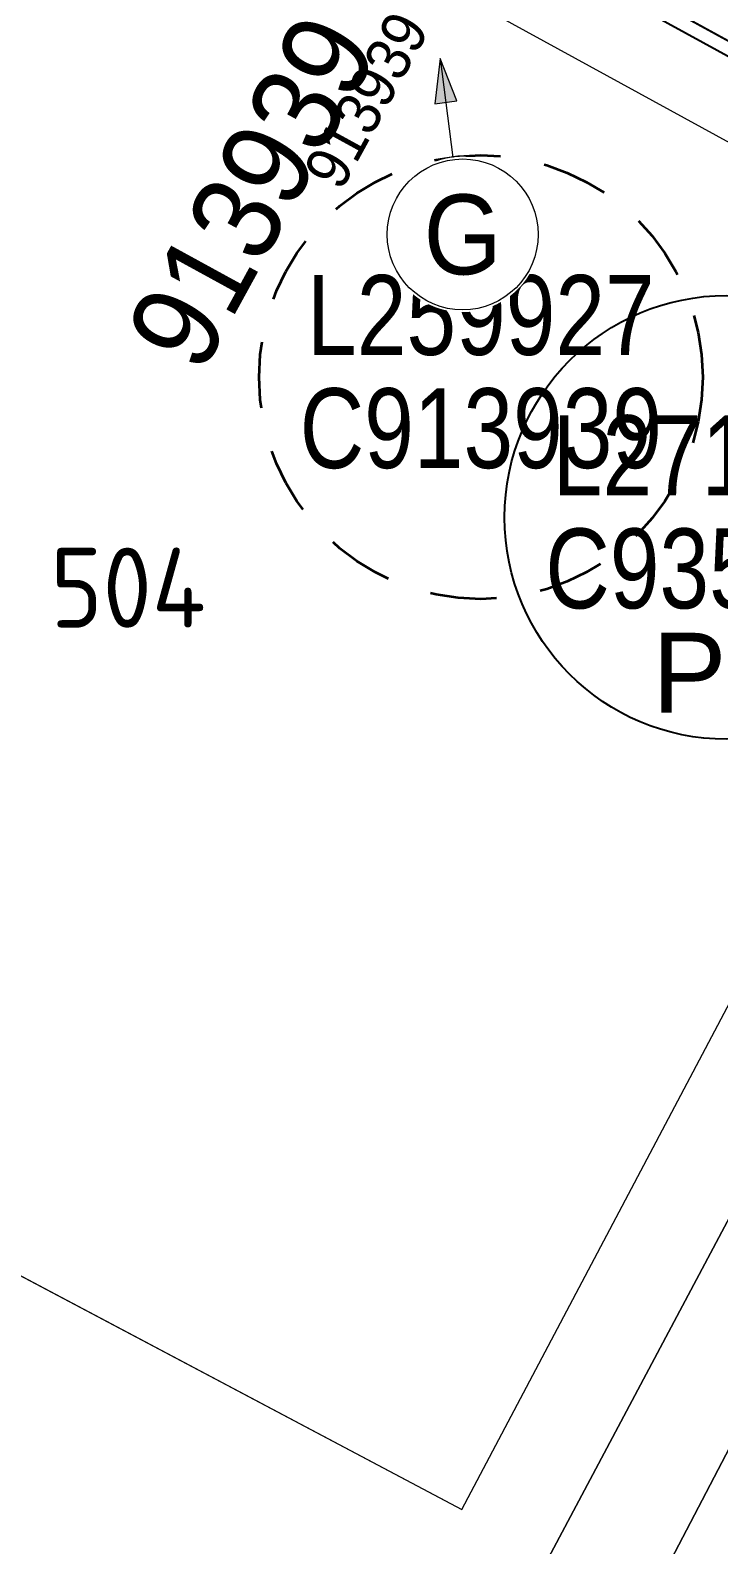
# Model space of a CAD drawing. Header units: metres. Extents: x 279683 to 1215799, y 6210454 to 24863887.
# Drawn here: x 280118.45 to 280133.96, y 6217010.35 to 6217044.48 of the extents above; entities that cross this region are included whole.
import ezdxf
from ezdxf.enums import TextEntityAlignment as Align

# ---------------------------------------------------------------- set-up
doc = ezdxf.new("R2010")
doc.units = ezdxf.units.M
doc.linetypes.add('Dash', pattern=[5, 3, -2])
doc.layers.get('0').update_dxf_attribs({"color": 6})
for name, color, linetype, lineweight in [('_User Miscellaneous1', 11, 'Continuous', 13), ('_User Miscellaneous5', 121, 'Continuous', 13), ('_User_LV_Exist', 5, 'Continuous', 25), ('_User_SL_Exist', 4, 'Continuous', 35), ('Cadastre Developer_SP_NEW', 92, 'Continuous', 15)]:
    doc.layers.add(name, color=color, linetype=linetype, lineweight=lineweight)
for name, color, linetype in [('Mains_LV_New_T84', 2, 'Cable x'), ('SupportsUG_SP_SL_EXT', 7, 'Continuous'), ('Trench_SP_NEW', 2, 'Continuous')]:
    doc.layers.add(name, color=color, linetype=linetype)
doc.styles.add('COLUMN_LABEL', font='arial.ttf', dxfattribs={"height": 2})
doc.styles.add('LotNum', font='isocp.shx')
doc.styles.add('POLE_LABEL', font='arial.ttf', dxfattribs={"height": 2})
doc.styles.get("Standard").update_dxf_attribs({"font": 'arial.ttf'})
doc.linetypes.add('Cable New UG', pattern='A,5.5,-0.01,["X",Standard,S=1.8,R=0,X=0,Y=-0.94],-1.7', length=7.21)
doc.linetypes.add('Cable x', pattern='A,4.5,-0.01,["X",Standard,S=1.25,R=0,X=0,Y=-0.65],-1.2', length=5.71)
doc.linetypes.add('IE Trench HV', pattern='A,4,-0.4,["/",Standard,S=2,R=0,X=0.25,Y=-1],-1.6', length=6)

# ---------------------------------------------------------------- blocks, each defined once
blk = doc.blocks.new('*U269')
blk.add_hatch(color=256).paths.add_polyline_path([(2.036, 0.595), (-0.595, 2.036), (-2.036, -0.595), (0.595, -2.036)])
blk.add_lwpolyline([(-0.595, 2.036), (-2.036, -0.595), (0.595, -2.036), (2.036, 0.595)], close=True)
at = {"flags": 9}
for tag, p in [('NOTES', (-1.813, 2)), ('SUBURB', (-1.813, 1.8)), ('STREETNAME', (-1.813, 1.6)), ('LOCATION', (-1.813, 1.4)), ('LEGEND', (-1.813, 1.2)), ('USAGE', (-1.813, 1)), ('OWNED_BY', (-1.813, 0.6)), ('STATE', (-1.813, 0.8)), ('COLUMN_TYPE', (-1.813, 0.4))]:
    blk.add_attdef(tag, text='', height=0.2, rotation=180, dxfattribs=at).set_placement(p, align=Align.MIDDLE_LEFT)
at = {"flags": 1}
blk.add_attdef('Z', (-1.813, 2.351), '', height=0.2, rotation=180, dxfattribs=at)
at = {"flags": 9}
for tag, style, p in [('STREET_CODE', 'COLUMN_LABEL', (-1.813, 0.2)), ('STRUCTURE_PLANT_NUMBER', 'POLE_LABEL', (-1.813, -0.031))]:
    blk.add_attdef(tag, text='', height=0.2, rotation=180, dxfattribs=dict(at, style=style)).set_placement(p, align=Align.MIDDLE_LEFT)
at = {"style": 'COLUMN_LABEL', "width": 0.9, "flags": 8}
blk.add_attdef('ASSET_NUM', text='', height=2, rotation=270, dxfattribs=at).set_placement((2, -4), align=Align.MIDDLE_LEFT)
blk = doc.blocks.new('*U310')
blk.add_hatch(color=256).paths.add_polyline_path([(2.036, 0.595), (-0.595, 2.036), (-2.036, -0.595), (0.595, -2.036)])
blk.add_lwpolyline([(-0.595, 2.036), (-2.036, -0.595), (0.595, -2.036), (2.036, 0.595)], close=True)
at = {"flags": 9}
for tag, p in [('NOTES', (-3.995, 2.143)), ('STREETNAME', (-3.995, 1.743)), ('LOCATION', (-3.995, 1.543)), ('SUBURB', (-3.995, 1.943)), ('LEGEND', (-3.995, 1.343)), ('COLUMN_TYPE', (-3.995, 0.543)), ('OWNED_BY', (-3.995, 0.743)), ('USAGE', (-3.995, 1.143)), ('STATE', (-3.995, 0.943))]:
    blk.add_attdef(tag, text='', height=0.2, rotation=180, dxfattribs=at).set_placement(p, align=Align.MIDDLE_LEFT)
at = {"flags": 1}
blk.add_attdef('Z', (-3.995, 2.493), '', height=0.2, rotation=180, dxfattribs=at)
at = {"flags": 9}
for tag, style, p in [('STRUCTURE_PLANT_NUMBER', 'POLE_LABEL', (-3.995, 0.112)), ('STREET_CODE', 'COLUMN_LABEL', (-3.995, 0.343))]:
    blk.add_attdef(tag, text='', height=0.2, rotation=180, dxfattribs=dict(at, style=style)).set_placement(p, align=Align.MIDDLE_LEFT)
at = {"style": 'COLUMN_LABEL', "width": 0.9, "flags": 8}
blk.add_attdef('ASSET_NUM', text='', height=2, rotation=270, dxfattribs=at).set_placement((-0.182, -3.857), align=Align.MIDDLE_LEFT)
blk = doc.blocks.new('*U325')
at = {"linetype": 'Dash', "ltscale": 0.5}
blk.add_circle((0, 0), 5, dxfattribs=at)
at = {"width": 0.8}
blk.add_attdef('SNUMBER', text='', height=1.8, dxfattribs=at).set_placement((0, 0.5), align=Align.CENTER)
at = {"flags": 1}
blk.add_attdef('Z', (0, 0), '', height=0.2, dxfattribs=at)
at = {"width": 0.8}
blk.add_attdef('CNUMBER', text='', height=1.8, dxfattribs=at).set_placement((0, -0.25), align=Align.TOP_CENTER)
blk = doc.blocks.new('*U385')
h = blk.add_hatch(color=256)
h.dxf.hatch_style = 1
h.paths.add_polyline_path([(-0.627, 2.944), (-0.131, 3.008), (-0.505, 3.968)])
at = {"flags": 128}
blk.add_lwpolyline([(-0.627, 2.944), (-0.131, 3.008), (-0.505, 3.968), (-0.627, 2.944)], dxfattribs=at)
blk.add_wipeout([(0, 1.75), (-0.021, 1.75), (-0.043, 1.749), (-0.064, 1.749), (-0.086, 1.748), (-0.107, 1.747), (-0.129, 1.745), (-0.15, 1.744), (-0.172, 1.742), (-0.193, 1.739), (-0.214, 1.737), (-0.236, 1.734), (-0.257, 1.731), (-0.278, 1.728), (-0.299, 1.724), (-0.32, 1.72), (-0.341, 1.716), (-0.362, 1.712), (-0.383, 1.707), (-0.404, 1.703), (-0.425, 1.698), (-0.446, 1.692), (-0.467, 1.687), (-0.487, 1.681), (-0.508, 1.675), (-0.529, 1.668), (-0.549, 1.662), (-0.569, 1.655), (-0.59, 1.648), (-0.61, 1.64), (-0.63, 1.633), (-0.65, 1.625), (-0.67, 1.617), (-0.689, 1.608), (-0.709, 1.6), (-0.729, 1.591), (-0.748, 1.582), (-0.768, 1.573), (-0.787, 1.563), (-0.806, 1.553), (-0.825, 1.543), (-0.844, 1.533), (-0.863, 1.523), (-0.881, 1.512), (-0.9, 1.501), (-0.918, 1.49), (-0.936, 1.478), (-0.954, 1.467), (-0.972, 1.455), (-0.99, 1.443), (-1.008, 1.431), (-1.025, 1.418), (-1.042, 1.406), (-1.06, 1.393), (-1.077, 1.38), (-1.094, 1.366), (-1.11, 1.353), (-1.127, 1.339), (-1.143, 1.325), (-1.159, 1.311), (-1.175, 1.297), (-1.191, 1.282), (-1.207, 1.267), (-1.222, 1.253), (-1.237, 1.237), (-1.253, 1.222), (-1.267, 1.207), (-1.282, 1.191), (-1.297, 1.175), (-1.311, 1.159), (-1.325, 1.143), (-1.339, 1.127), (-1.353, 1.11), (-1.366, 1.094), (-1.38, 1.077), (-1.393, 1.06), (-1.406, 1.042), (-1.418, 1.025), (-1.431, 1.008), (-1.443, 0.99), (-1.455, 0.972), (-1.467, 0.954), (-1.478, 0.936), (-1.49, 0.918), (-1.501, 0.9), (-1.512, 0.881), (-1.523, 0.863), (-1.533, 0.844), (-1.543, 0.825), (-1.553, 0.806), (-1.563, 0.787), (-1.573, 0.768), (-1.582, 0.748), (-1.591, 0.729), (-1.6, 0.709), (-1.608, 0.689), (-1.617, 0.67), (-1.625, 0.65), (-1.633, 0.63), (-1.64, 0.61), (-1.648, 0.59), (-1.655, 0.569), (-1.662, 0.549), (-1.668, 0.529), (-1.675, 0.508), (-1.681, 0.487), (-1.687, 0.467), (-1.692, 0.446), (-1.698, 0.425), (-1.703, 0.404), (-1.707, 0.383), (-1.712, 0.362), (-1.716, 0.341), (-1.72, 0.32), (-1.724, 0.299), (-1.728, 0.278), (-1.731, 0.257), (-1.734, 0.236), (-1.737, 0.214), (-1.739, 0.193), (-1.742, 0.172), (-1.744, 0.15), (-1.745, 0.129), (-1.747, 0.107), (-1.748, 0.086), (-1.749, 0.064), (-1.749, 0.043), (-1.75, 0.021), (-1.75, 0), (-1.75, -0.021), (-1.749, -0.043), (-1.749, -0.064), (-1.748, -0.086), (-1.747, -0.107), (-1.745, -0.129), (-1.744, -0.15), (-1.742, -0.172), (-1.739, -0.193), (-1.737, -0.214), (-1.734, -0.236), (-1.731, -0.257), (-1.728, -0.278), (-1.724, -0.299), (-1.72, -0.32), (-1.716, -0.341), (-1.712, -0.362), (-1.707, -0.383), (-1.703, -0.404), (-1.698, -0.425), (-1.692, -0.446), (-1.687, -0.467), (-1.681, -0.487), (-1.675, -0.508), (-1.668, -0.529), (-1.662, -0.549), (-1.655, -0.569), (-1.648, -0.59), (-1.64, -0.61), (-1.633, -0.63), (-1.625, -0.65), (-1.617, -0.67), (-1.608, -0.689), (-1.6, -0.709), (-1.591, -0.729), (-1.582, -0.748), (-1.573, -0.768), (-1.563, -0.787), (-1.553, -0.806), (-1.543, -0.825), (-1.533, -0.844), (-1.523, -0.863), (-1.512, -0.881), (-1.501, -0.9), (-1.49, -0.918), (-1.478, -0.936), (-1.467, -0.954), (-1.455, -0.972), (-1.443, -0.99), (-1.431, -1.008), (-1.418, -1.025), (-1.406, -1.042), (-1.393, -1.06), (-1.38, -1.077), (-1.366, -1.094), (-1.353, -1.11), (-1.339, -1.127), (-1.325, -1.143), (-1.311, -1.159), (-1.297, -1.175), (-1.282, -1.191), (-1.267, -1.207), (-1.253, -1.222), (-1.237, -1.237), (-1.222, -1.253), (-1.207, -1.267), (-1.191, -1.282), (-1.175, -1.297), (-1.159, -1.311), (-1.143, -1.325), (-1.127, -1.339), (-1.11, -1.353), (-1.094, -1.366), (-1.077, -1.38), (-1.06, -1.393), (-1.042, -1.406), (-1.025, -1.418), (-1.008, -1.431), (-0.99, -1.443), (-0.972, -1.455), (-0.954, -1.467), (-0.936, -1.478), (-0.918, -1.49), (-0.9, -1.501), (-0.881, -1.512), (-0.863, -1.523), (-0.844, -1.533), (-0.825, -1.543), (-0.806, -1.553), (-0.787, -1.563), (-0.768, -1.573), (-0.748, -1.582), (-0.729, -1.591), (-0.709, -1.6), (-0.689, -1.608), (-0.67, -1.617), (-0.65, -1.625), (-0.63, -1.633), (-0.61, -1.64), (-0.59, -1.648), (-0.569, -1.655), (-0.549, -1.662), (-0.529, -1.668), (-0.508, -1.675), (-0.487, -1.681), (-0.467, -1.687), (-0.446, -1.692), (-0.425, -1.698), (-0.404, -1.703), (-0.383, -1.707), (-0.362, -1.712), (-0.341, -1.716), (-0.32, -1.72), (-0.299, -1.724), (-0.278, -1.728), (-0.257, -1.731), (-0.236, -1.734), (-0.214, -1.737), (-0.193, -1.739), (-0.172, -1.742), (-0.15, -1.744), (-0.129, -1.745), (-0.107, -1.747), (-0.086, -1.748), (-0.064, -1.749), (-0.043, -1.749), (-0.021, -1.75), (0, -1.75), (0.021, -1.75), (0.043, -1.749), (0.064, -1.749), (0.086, -1.748), (0.107, -1.747), (0.129, -1.745), (0.15, -1.744), (0.172, -1.742), (0.193, -1.739), (0.214, -1.737), (0.236, -1.734), (0.257, -1.731), (0.278, -1.728), (0.299, -1.724), (0.32, -1.72), (0.341, -1.716), (0.362, -1.712), (0.383, -1.707), (0.404, -1.703), (0.425, -1.698), (0.446, -1.692), (0.467, -1.687), (0.487, -1.681), (0.508, -1.675), (0.529, -1.668), (0.549, -1.662), (0.569, -1.655), (0.59, -1.648), (0.61, -1.64), (0.63, -1.633), (0.65, -1.625), (0.67, -1.617), (0.689, -1.608), (0.709, -1.6), (0.729, -1.591), (0.748, -1.582), (0.768, -1.573), (0.787, -1.563), (0.806, -1.553), (0.825, -1.543), (0.844, -1.533), (0.863, -1.523), (0.881, -1.512), (0.9, -1.501), (0.918, -1.49), (0.936, -1.478), (0.954, -1.467), (0.972, -1.455), (0.99, -1.443), (1.008, -1.431), (1.025, -1.418), (1.042, -1.406), (1.06, -1.393), (1.077, -1.38), (1.094, -1.366), (1.11, -1.353), (1.127, -1.339), (1.143, -1.325), (1.159, -1.311), (1.175, -1.297), (1.191, -1.282), (1.207, -1.267), (1.222, -1.253), (1.237, -1.237), (1.253, -1.222), (1.267, -1.207), (1.282, -1.191), (1.297, -1.175), (1.311, -1.159), (1.325, -1.143), (1.339, -1.127), (1.353, -1.11), (1.366, -1.094), (1.38, -1.077), (1.393, -1.06), (1.406, -1.042), (1.418, -1.025), (1.431, -1.008), (1.443, -0.99), (1.455, -0.972), (1.467, -0.954), (1.478, -0.936), (1.49, -0.918), (1.501, -0.9), (1.512, -0.881), (1.523, -0.863), (1.533, -0.844), (1.543, -0.825), (1.553, -0.806), (1.563, -0.787), (1.573, -0.768), (1.582, -0.748), (1.591, -0.729), (1.6, -0.709), (1.608, -0.689), (1.617, -0.67), (1.625, -0.65), (1.633, -0.63), (1.64, -0.61), (1.648, -0.59), (1.655, -0.569), (1.662, -0.549), (1.668, -0.529), (1.675, -0.508), (1.681, -0.487), (1.687, -0.467), (1.692, -0.446), (1.698, -0.425), (1.703, -0.404), (1.707, -0.383), (1.712, -0.362), (1.716, -0.341), (1.72, -0.32), (1.724, -0.299), (1.728, -0.278), (1.731, -0.257), (1.734, -0.236), (1.737, -0.214), (1.739, -0.193), (1.742, -0.172), (1.744, -0.15), (1.745, -0.129), (1.747, -0.107), (1.748, -0.086), (1.749, -0.064), (1.749, -0.043), (1.75, -0.021), (1.75, 0), (1.75, 0.021), (1.749, 0.043), (1.749, 0.064), (1.748, 0.086), (1.747, 0.107), (1.745, 0.129), (1.744, 0.15), (1.742, 0.172), (1.739, 0.193), (1.737, 0.214), (1.734, 0.236), (1.731, 0.257), (1.728, 0.278), (1.724, 0.299), (1.72, 0.32), (1.716, 0.341), (1.712, 0.362), (1.707, 0.383), (1.703, 0.404), (1.698, 0.425), (1.692, 0.446), (1.687, 0.467), (1.681, 0.487), (1.675, 0.508), (1.668, 0.529), (1.662, 0.549), (1.655, 0.569), (1.648, 0.59), (1.64, 0.61), (1.633, 0.63), (1.625, 0.65), (1.617, 0.67), (1.608, 0.689), (1.6, 0.709), (1.591, 0.729), (1.582, 0.748), (1.573, 0.768), (1.563, 0.787), (1.553, 0.806), (1.543, 0.825), (1.533, 0.844), (1.523, 0.863), (1.512, 0.881), (1.501, 0.9), (1.49, 0.918), (1.478, 0.936), (1.467, 0.954), (1.455, 0.972), (1.443, 0.99), (1.431, 1.008), (1.418, 1.025), (1.406, 1.042), (1.393, 1.06), (1.38, 1.077), (1.366, 1.094), (1.353, 1.11), (1.339, 1.127), (1.325, 1.143), (1.311, 1.159), (1.297, 1.175), (1.282, 1.191), (1.267, 1.207), (1.253, 1.222), (1.237, 1.237), (1.222, 1.253), (1.207, 1.267), (1.191, 1.282), (1.175, 1.297), (1.159, 1.311), (1.143, 1.325), (1.127, 1.339), (1.11, 1.353), (1.094, 1.366), (1.077, 1.38), (1.06, 1.393), (1.042, 1.406), (1.025, 1.418), (1.008, 1.431), (0.99, 1.443), (0.972, 1.455), (0.954, 1.467), (0.936, 1.478), (0.918, 1.49), (0.9, 1.501), (0.881, 1.512), (0.863, 1.523), (0.844, 1.533), (0.825, 1.543), (0.806, 1.553), (0.787, 1.563), (0.768, 1.573), (0.748, 1.582), (0.729, 1.591), (0.709, 1.6), (0.689, 1.608), (0.67, 1.617), (0.65, 1.625), (0.63, 1.633), (0.61, 1.64), (0.59, 1.648), (0.569, 1.655), (0.549, 1.662), (0.529, 1.668), (0.508, 1.675), (0.487, 1.681), (0.467, 1.687), (0.446, 1.692), (0.425, 1.698), (0.404, 1.703), (0.383, 1.707), (0.362, 1.712), (0.341, 1.716), (0.32, 1.72), (0.299, 1.724), (0.278, 1.728), (0.257, 1.731), (0.236, 1.734), (0.214, 1.737), (0.193, 1.739), (0.172, 1.742), (0.15, 1.744), (0.129, 1.745), (0.107, 1.747), (0.086, 1.748), (0.064, 1.749), (0.043, 1.749), (0.021, 1.75)])
blk.add_line((-0.505, 3.968), (-0.221, 1.736))
blk.add_circle((0, 0), 1.7)
at = {"width": 0.9}
blk.add_attdef('CODE', text='', height=1.8, dxfattribs=at).set_placement((0, 0), align=Align.MIDDLE_CENTER)
at = {"flags": 1}
blk.add_attdef('Z', (0, 0), '', height=0.2, dxfattribs=at)
blk = doc.blocks.new('*U326')
at = {"ltscale": 0.1}
blk.add_circle((0, 0), 5, dxfattribs=at)
at = {"insert": (0, -2.6), "char_height": 1.8, "attachment_point": 2}
blk.add_mtext('PE', dxfattribs=at)
at = {"width": 0.8}
blk.add_attdef('SNUMBER', text='', height=1.8, dxfattribs=at).set_placement((0, 0.5), align=Align.CENTER)
at = {"flags": 1}
blk.add_attdef('Z', (0, 0), '', height=0.2, dxfattribs=at)
at = {"width": 0.8}
blk.add_attdef('CNUMBER', text='', height=1.8, dxfattribs=at).set_placement((0, -0.25), align=Align.TOP_CENTER)

msp = doc.modelspace()

# ---------------------------------------------------------------- linework, layer by layer
at = {"layer": '_User_LV_Exist', "linetype": 'Cable New UG', "flags": 128}
msp.add_lwpolyline([(280084.8271, 6217012.0297), (280086.9591, 6217015.7981), (280088.4614, 6217018.6306), (280090.3753, 6217022.3344), (280094.8118, 6217029.5979), (280101.9099, 6217039.1131), (280105.3889, 6217042.5368), (280108.9243, 6217045.1126), (280113.6353, 6217048.545), (280118.7016, 6217048.2141), (280124.2124, 6217047.8542), (280128.0405, 6217047.6042), (280132.762, 6217045.0188), (280140.2977, 6217040.8925), (280149.0995, 6217036.1475)], dxfattribs=at)
at = {"layer": 'Cadastre Developer_SP_NEW', "flags": 128}
for points in [[(280142.1579, 6217037.5935), (280127.4871, 6217045.6269), (280114.2465, 6217046.4916), (280103.756, 6217038.8484), (280095.9382, 6217028.2229), (280095.937, 6217028.2206), (280128.1769, 6217011.1481)], [(280086.601, 6217011.0645), (280095.9382, 6217028.2229), (280128.1769, 6217011.1481), (280142.1579, 6217037.5935), (280144.1811, 6217036.4857), (280120.9781, 6216992.8434)], [(280076.951, 6216993.322), (280086.601, 6217011.0645), (280120.9781, 6216992.8434), (280144.1811, 6217036.4857), (280146.1524, 6217035.4062), (280114.0434, 6216973.9442)], [(280146.1524, 6217035.4062), (280148.1324, 6217034.322), (280134.324, 6217007.2386), (280153.1844, 6216996.5253), (280135.406, 6216962.784), (280114.0434, 6216973.9442)]]:
    msp.add_lwpolyline(points, close=True, dxfattribs=at)
at = {"layer": 'Mains_LV_New_T84', "color": 2, "linetype": 'Cable New UG', "flags": 128}
msp.add_lwpolyline([(280084.7204, 6217011.7885), (280086.6632, 6217015.586), (280093.9593, 6217028.7707), (280097.5862, 6217033.8375), (280100.7498, 6217038.1373), (280102.3283, 6217040.2828), (280105.4077, 6217042.5264), (280108.9431, 6217045.1022), (280113.6541, 6217048.5345), (280118.7204, 6217048.2037), (280124.2312, 6217047.8438), (280128.0593, 6217047.5938), (280132.7808, 6217045.0084), (280140.3165, 6217040.882), (280149.1183, 6217036.137)], dxfattribs=at)
at = {"layer": 'Trench_SP_NEW', "linetype": 'IE Trench HV', "flags": 128}
msp.add_lwpolyline([(280113.2876, 6217048.4346), (280113.7429, 6217048.2281), (280127.9735, 6217047.2987), (280148.9471, 6217035.8141)], dxfattribs=at)

# ---------------------------------------------------------------- block references
at = {"layer": '_User Miscellaneous5', "ltscale": 0.7}
ref = msp.add_blockref('*U310', (280127.988, 6217046.5026), dxfattribs=dict(at, xscale=0.5, yscale=0.5, zscale=0.5, rotation=270))
ref.add_attrib('ASSET_NUM', '913939', dxfattribs={"layer": '0', "height": 1, "rotation": 241.29591, "style": 'COLUMN_LABEL', "text_generation_flag": 6, "width": 0.9}).set_placement((280127.0275, 6217044.7484), align=Align.MIDDLE_RIGHT)
at = {"layer": '_User_SL_Exist', "linetype": 'ByBlock', "lineweight": -2}
msp.add_blockref('*U325', (280128.6059, 6217036.6619), dxfattribs=at).add_auto_attribs({'SNUMBER': 'L259927', 'CNUMBER': 'C913939'})
at = {"layer": 'SupportsUG_SP_SL_EXT', "ltscale": 0.7}
ref = msp.add_blockref('*U269', (280127.9479, 6217047.5279), dxfattribs=dict(at, rotation=270))
ref.add_attrib('ASSET_NUM', '913939', dxfattribs={"layer": '0', "height": 2, "rotation": 241.29591, "style": 'COLUMN_LABEL', "text_generation_flag": 6, "width": 0.9}).set_placement((280125.4509, 6217044.5279), align=Align.MIDDLE_RIGHT)

# ---------------------------------------------------------------- texts
at = {"layer": 'Cadastre Developer_SP_NEW', "style": 'LotNum'}
msp.add_text('Lot 504', height=1.8, dxfattribs=at).set_placement((280118.5651, 6217031.9176), align=Align.MIDDLE_CENTER)

# ---------------------------------------------------------------- next in the draw order: block references
at = {"layer": '_User Miscellaneous1'}
msp.add_blockref('*U385', (280128.1952, 6217039.8773), dxfattribs=at).add_auto_attribs({'CODE': 'G'})

# ---------------------------------------------------------------- next in the draw order: block references
at = {"layer": '_User_LV_Exist', "linetype": 'ByBlock', "lineweight": -2}
msp.add_blockref('*U326', (280134.1407, 6217033.5011), dxfattribs=at).add_auto_attribs({'SNUMBER': 'L271042', 'CNUMBER': 'C935236'})

doc.saveas('drawing.dxf')
